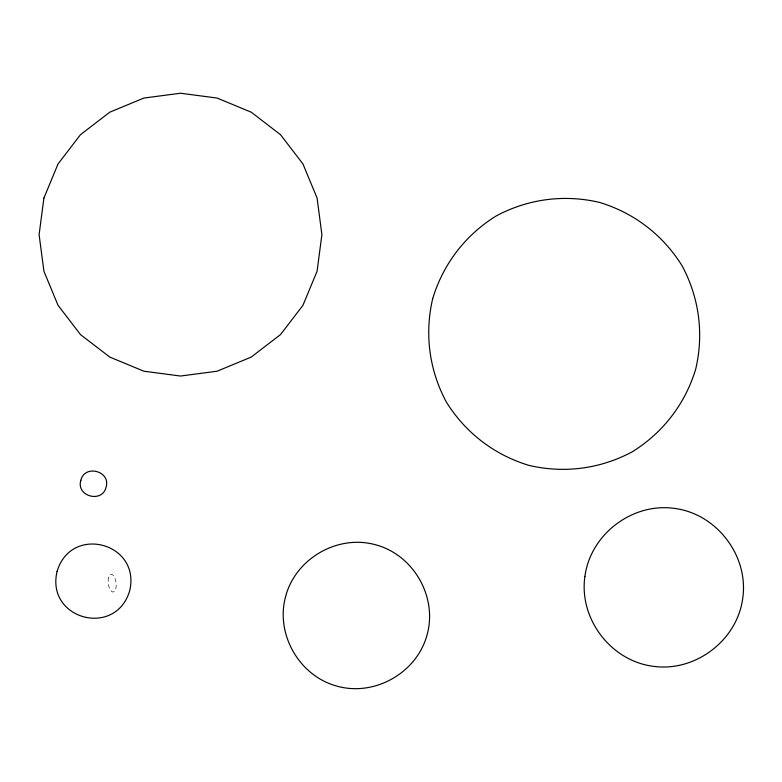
<?xml version="1.0" encoding="UTF-8"?>
<svg xmlns="http://www.w3.org/2000/svg" width="782" height="782" viewBox="0 0 782 782"><rect width="100%" height="100%" fill="white"/><g stroke="black" fill="none" stroke-linecap="round" stroke-linejoin="round"><path stroke-width="0.59" stroke-dasharray="3.91 2.93" d="M108.512 577.654A8.915 3.89 82.5 0 0 112.52 591.915A8.915 3.89 82.5 0 0 115.462 579.902A8.915 3.89 82.5 0 0 108.512 577.654"/><path stroke-width="1.17" d="M584.916 576.373C578.778 618.572 610.586 660.653 652.862 666.264C695.061 672.403 737.143 640.595 742.744 598.318C748.882 556.119 717.084 514.048 674.807 508.437C632.609 502.298 590.527 534.096 584.916 576.373M43.919 198.032L39.1 234.629L43.919 271.227L58.044 305.332L80.517 334.618L109.803 357.091L143.898 371.215L180.495 376.034L217.093 371.215L251.198 357.091L280.484 334.618L302.947 305.332L317.081 271.227L321.891 234.629L317.081 198.032L302.947 163.937L280.484 134.651L251.198 112.178L217.093 98.053L180.495 93.234L143.898 98.053L109.803 112.178L80.517 134.651L58.044 163.937L43.919 198.032M57.076 571.407C45.6 619.344 115.619 638.112 129.665 590.85C141.131 542.904 71.113 524.145 57.076 571.407M285.616 596.519C275.225 634.339 299.486 676.352 337.423 686.264C375.243 696.654 417.256 672.403 427.177 634.456C437.558 596.637 413.307 554.624 375.36 544.712C337.541 534.321 295.528 558.583 285.616 596.519M432.7 298.656C424.43 333.855 429.201 370.101 446.307 401.958C465.339 432.7 494.341 454.958 528.964 465.388C564.164 473.667 600.41 468.887 632.267 451.791C663.009 432.749 685.267 403.747 695.697 369.124C703.976 333.924 699.206 297.678 682.1 265.821C663.058 235.079 634.055 212.831 599.432 202.391C564.233 194.122 527.997 198.892 496.13 215.988C465.388 235.03 443.14 264.033 432.7 298.656M80.849 480.324C75.844 496.365 102.305 503.54 106.088 487.166C111.093 471.126 84.632 463.951 80.849 480.324"/></g></svg>
